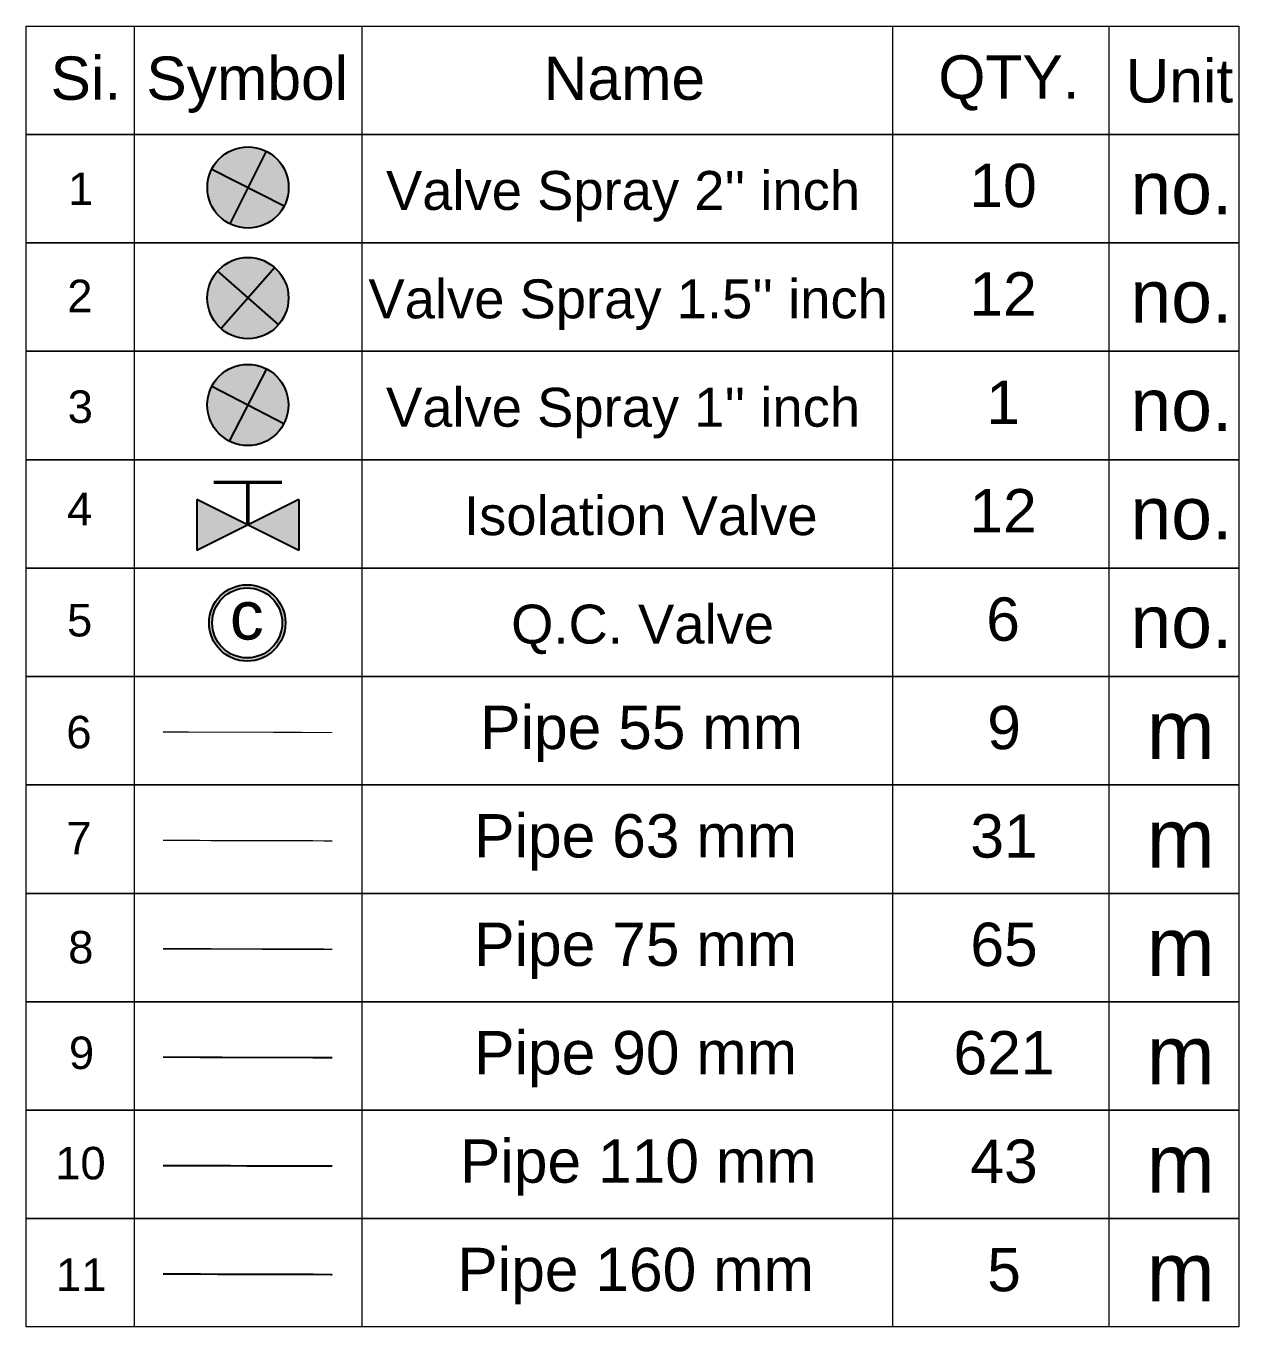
# Model space of a CAD drawing. Extents: x 671027 to 671621, y 802418 to 802669.
# Drawn here: x 671564.6 to 671620.6, y 802562.7 to 802622.7 of the extents above; entities that cross this region are included whole.
import ezdxf
from ezdxf.enums import TextEntityAlignment as Align

# ---------------------------------------------------------------- set-up
doc = ezdxf.new("R2010")
doc.units = 0
for name, color, linetype in [('isolation valve', 7, 'Continuous'), ('L-VALV-SYMB', 7, 'Continuous'), ('L-ZONE-ATTR-VALV', 7, 'Continuous'), ('Pipe-Lateral-10 Bars-110mm', 7, 'Continuous'), ('Pipe-Lateral-10 Bars-160mm', 7, 'Continuous'), ('Pipe-Lateral-10 Bars-50mm', 7, 'Continuous'), ('Pipe-Lateral-10 Bars-63mm', 7, 'Continuous'), ('Pipe-Lateral-10 Bars-75mm', 7, 'Continuous'), ('Pipe-Lateral-10 Bars-90mm', 7, 'Continuous'), ('V3', 7, 'Continuous')]:
    doc.layers.add(name, color=color, linetype=linetype)
doc.layers.add('L-IRR-MAIN-QC VALVE', color=7, linetype='Continuous', true_color=0x23d31d)
doc.layers.add('L-SYMB-TRIM', color=7, linetype='Continuous', true_color=0x000000)
doc.layers.add('Legend', color=7, linetype='Continuous', lineweight=15)
doc.styles.get("Standard").update_dxf_attribs({"font": 'arial.ttf'})
doc.styles.add('ValveZoneLabelText', font='arial.ttf', dxfattribs={"height": 0.2})
doc.linetypes.add('110mm', pattern='A,0.5,-0.2,["110mm",Standard,S=0.1,R=0,X=-0.1,Y=-0.05],-0.5', length=1.2)
doc.linetypes.add('160mm', pattern='A,0.5,-0.2,["160mm",Standard,S=0.1,R=0,X=-0.1,Y=-0.05],-0.5', length=1.2)
doc.linetypes.add('50mm', pattern='A,0.5,-0.2,["50mm",Standard,S=0.1,R=0,X=-0.1,Y=-0.05],-0.5', length=1.2)
doc.linetypes.add('63mm', pattern='A,0.5,-0.2,["63mm",Standard,S=0.1,R=0,X=-0.1,Y=-0.05],-0.5', length=1.2)
doc.linetypes.add('75mm', pattern='A,0.5,-0.2,["75mm",Standard,S=0.1,R=0,X=-0.1,Y=-0.05],-0.5', length=1.2)
doc.linetypes.add('90mm', pattern='A,0.5,-0.2,["90mm",Standard,S=0.1,R=0,X=-0.1,Y=-0.05],-0.5', length=1.2)
doc.linetypes.add('PIPE 90', pattern='A,12.7,-5.08,["GAS",Standard,S=2.54,R=0,X=-2.54,Y=-1.27],-6.35', length=24.13)

# ---------------------------------------------------------------- blocks, each defined once
blk = doc.blocks.new('valvesym-1')
at = {"linetype": 'Continuous', "lineweight": 0}
for points in [[(-0.006, 0), (-0.747, 0), (-0.75, 0.006), (-0.741, 0.117), (-0.713, 0.232), (-0.668, 0.34), (-0.607, 0.441), (-0.53, 0.53), (-0.441, 0.607), (-0.34, 0.668), (-0.232, 0.713), (-0.117, 0.741), (-0.006, 0.75), (0, 0.747), (0, 0.006)], [(0.747, 0), (0.006, 0), (0, -0.006), (0, -0.747), (0.006, -0.75), (0.117, -0.741), (0.232, -0.713), (0.34, -0.668), (0.441, -0.607), (0.53, -0.53), (0.607, -0.441), (0.668, -0.34), (0.713, -0.232), (0.741, -0.117), (0.75, -0.006)]]:
    blk.add_hatch(color=0, dxfattribs=at).paths.add_polyline_path(points, flags=0)
at = {"layer": 'L-SYMB-TRIM', "linetype": 'Continuous', "lineweight": 0}
h = blk.add_hatch(color=256, dxfattribs=at)
edge = h.paths.add_edge_path()
edge.add_arc((0, 0), 0.75, 0, 360)
at = {"color": 0, "linetype": 'Continuous', "ltscale": 0.102234, "flags": 128}
for points in [[(0, 0.75), (0, -0.75)], [(0.75, 0), (-0.75, 0)]]:
    blk.add_lwpolyline(points, dxfattribs=at)
at = {"color": 0, "linetype": 'Continuous', "ltscale": 0.102234}
blk.add_circle((0, 0), 0.75, dxfattribs=at)
blk = doc.blocks.new('ControlValve-1')
at = {"layer": 'L-VALV-SYMB', "color": 0, "xscale": 1.000000032, "yscale": 1.000000032}
blk.add_blockref('valvesym-1', (0, 0), dxfattribs=at)
at = {"layer": 'L-ZONE-ATTR-VALV', "style": 'ValveZoneLabelText'}
blk.add_attdef('WaterSource/ZoneId', (0, 0), '', height=0.2, dxfattribs=at)
blk = doc.blocks.new('V-D-2')
at = {"layer": 'L-VALV-SYMB', "color": 12, "rotation": 63.40581976892219}
blk.add_blockref('ControlValve-1', (0, 0), dxfattribs=at)
blk = doc.blocks.new('V-D-1.5')
at = {"layer": 'L-VALV-SYMB', "color": 130, "rotation": 48.58537856362994}
blk.add_blockref('ControlValve-1', (0, 0), dxfattribs=at)
blk = doc.blocks.new('V-D-1')
at = {"layer": 'L-VALV-SYMB', "color": 104, "rotation": 62.62040453323404}
blk.add_blockref('ControlValve-1', (0, 0), dxfattribs=at)
blk = doc.blocks.new('Q.C')
at = {"layer": 'L-IRR-MAIN-QC VALVE'}
h = blk.add_hatch(color=256, dxfattribs=at)
edge = h.paths.add_edge_path()
edge.add_arc((0, 0), 0.519, 0, 360)
edge = h.paths.add_edge_path(flags=17)
edge.add_arc((0, 0), 0.475, 0, 360)
for radius in [0.519, 0.475]:
    blk.add_circle((0, 0), radius, dxfattribs=at)
blk.add_text('c', height=0.659, dxfattribs=at).set_placement((-0.236, -0.226))
blk = doc.blocks.new('ISOLATION VALVE')
at = {"layer": 'V3'}
h = blk.add_hatch(color=150, dxfattribs=at)
h.paths.add_polyline_path([(1.5, 0.75), (0, 0), (1.5, -0.75)])
h.paths.add_polyline_path([(0, 0), (-1.5, 0.75), (-1.5, -0.75)])
at = {"layer": 'V3', "color": 150}
for p, q in [((-1.5, 0.75), (-1.5, -0.75)), ((1.5, 0.75), (-1.5, -0.75)), ((1.5, -0.75), (-1.5, 0.75)), ((1.5, 0.75), (1.5, -0.75))]:
    blk.add_line(p, q, dxfattribs=at)
at = {"layer": 'V3', "color": 150, "const_width": 0.1}
blk.add_lwpolyline([(0, 0), (0, 1.25), (1, 1.25), (-1, 1.25)], dxfattribs=at)

msp = doc.modelspace()

# ---------------------------------------------------------------- linework, layer by layer
at = {"layer": 'Legend', "linetype": 'ByBlock'}
for points in [[(671564.613, 802622.728), (671620.594, 802622.728), (671620.594, 802617.725), (671564.613, 802617.725)], [(671564.613, 802617.725), (671620.594, 802617.725), (671620.594, 802612.722), (671564.613, 802612.722)], [(671564.613, 802612.722), (671620.594, 802612.722), (671620.594, 802607.718), (671564.613, 802607.718)], [(671564.613, 802607.718), (671620.594, 802607.718), (671620.594, 802602.715), (671564.613, 802602.715)], [(671564.613, 802602.715), (671620.594, 802602.715), (671620.594, 802597.712), (671564.613, 802597.712)], [(671564.613, 802597.712), (671620.594, 802597.712), (671620.594, 802592.709), (671564.613, 802592.709)], [(671564.613, 802592.709), (671620.594, 802592.709), (671620.594, 802587.706), (671564.613, 802587.706)], [(671564.613, 802587.706), (671620.594, 802587.706), (671620.594, 802582.702), (671564.613, 802582.702)], [(671564.613, 802582.702), (671620.594, 802582.702), (671620.594, 802577.699), (671564.613, 802577.699)], [(671564.613, 802577.699), (671620.594, 802577.699), (671620.594, 802572.696), (671564.613, 802572.696)], [(671564.613, 802572.696), (671620.594, 802572.696), (671620.594, 802567.693), (671564.613, 802567.693)], [(671564.613, 802567.693), (671620.594, 802567.693), (671620.594, 802562.689), (671564.613, 802562.689)]]:
    msp.add_lwpolyline(points, close=True, dxfattribs=at)
for points in [[(671569.61, 802622.728), (671569.61, 802562.689)], [(671604.609, 802622.728), (671604.609, 802562.689)], [(671614.583, 802622.728), (671614.583, 802562.689)]]:
    msp.add_lwpolyline(points, dxfattribs=at)
at = {"layer": 'Legend'}
msp.add_lwpolyline([(671580.104, 802622.728), (671580.104, 802562.689)], dxfattribs=at)
at = {"layer": 'Pipe-Lateral-10 Bars-110mm', "color": 1, "linetype": '110mm', "lineweight": 158, "const_width": 0.09}
msp.add_lwpolyline([(671570.941, 802570.137), (671578.744, 802570.113)], dxfattribs=at)
at = {"layer": 'Pipe-Lateral-10 Bars-160mm', "color": 150, "linetype": '160mm', "const_width": 0.09}
msp.add_lwpolyline([(671570.941, 802565.133), (671578.744, 802565.11)], dxfattribs=at)
at = {"layer": 'Pipe-Lateral-10 Bars-50mm', "color": 4, "linetype": '50mm', "const_width": 0.05}
msp.add_lwpolyline([(671570.941, 802590.149), (671578.744, 802590.126)], dxfattribs=at)
at = {"layer": 'Pipe-Lateral-10 Bars-63mm', "color": 200, "linetype": '63mm', "const_width": 0.06}
msp.add_lwpolyline([(671570.941, 802585.146), (671578.744, 802585.123)], dxfattribs=at)
at = {"layer": 'Pipe-Lateral-10 Bars-75mm', "color": 6, "linetype": '75mm', "const_width": 0.07}
msp.add_lwpolyline([(671570.941, 802580.143), (671578.744, 802580.12)], dxfattribs=at)
at = {"layer": 'Pipe-Lateral-10 Bars-90mm', "color": 40, "linetype": '90mm', "true_color": 0xf8d731, "const_width": 0.08}
msp.add_lwpolyline([(671570.941, 802575.14), (671578.744, 802575.117)], dxfattribs=at)

# ---------------------------------------------------------------- block references
at = {"layer": 'isolation valve', "xscale": 1.571154876082553, "yscale": 1.571154876082553, "zscale": 1.571154876082553}
msp.add_blockref('ISOLATION VALVE', (671574.851, 802599.705), dxfattribs=at)
at = {"layer": 'L-IRR-MAIN-QC VALVE', "xscale": 3.398661230928537, "yscale": 3.398661230928537, "zscale": 3.398661230928537}
msp.add_blockref('Q.C', (671574.822, 802595.182), dxfattribs=at)
at = {"layer": 'L-VALV-SYMB', "linetype": 'PIPE 90', "xscale": 2.5, "yscale": 2.5, "zscale": 2.5}
for name, p in [('V-D-2', (671574.858, 802615.275)), ('V-D-1.5', (671574.853, 802610.173)), ('V-D-1', (671574.851, 802605.24))]:
    msp.add_blockref(name, p, dxfattribs=at)

# ---------------------------------------------------------------- texts
at = {"layer": 'Legend'}
for s, p in [('1', (671567.139, 802615.218)), ('2', (671567.097, 802610.272)), ('3', (671567.118, 802605.16)), ('4', (671567.088, 802600.437)), ('5', (671567.088, 802595.307)), ('6', (671567.055, 802590.143)), ('7', (671567.055, 802585.246)), ('8', (671567.141, 802580.216)), ('9', (671567.175, 802575.342)), ('10', (671567.125, 802570.252)), ('11', (671567.159, 802565.101))]:
    msp.add_text(s, height=1.5, dxfattribs=at).set_placement(p, align=Align.MIDDLE_CENTER)
at = {"layer": 'Legend', "linetype": 'ByBlock', "attachment_point": 1}
for s, width, gutter_width, insert, char_height in [('Si.', 3.05881, 1, (671565.745, 802621.323), 2), ('Symbol', 8.95784, 1, (671570.166, 802621.321), 2), ('Name', 8.95784, 1, (671588.505, 802621.321), 2), ('QTY.', 6.85951, 1, (671606.719, 802621.373), 2), ('Unit', 5.37359, 1, (671615.36, 802621.199), 2), ('\\pxqc;10', 6.85951, 1, (671606.278, 802616.37), 2), ("Valve Spray 2'' inch", 23.52323, 0.898, (671581.226, 802616.038), 1.79645), ('\\pxqc;no.', 6.50205, 1.21, (671614.685, 802616.464), 2.42), ("Valve Spray 1.5'' inch", 24.88978, 0.898, (671580.416, 802611.035), 1.79645), ('\\pxqc;12', 6.85951, 1, (671606.278, 802611.366), 2), ('\\pxqc;no.', 6.50205, 1.21, (671614.685, 802611.461), 2.42), ('\\pxqc;1', 6.85951, 1, (671606.278, 802606.363), 2), ("Valve Spray 1'' inch", 23.52323, 0.898, (671581.226, 802606.032), 1.79645), ('\\pxqc;no.', 6.50205, 1.21, (671614.685, 802606.457), 2.42), ('\\pxqc;12', 6.85951, 1, (671606.278, 802601.36), 2), ('\\pxqc;Isolation Valve', 23.52323, 0.898, (671581.226, 802601.029), 1.79645), ('\\pxqc;no.', 6.50205, 1.21, (671614.685, 802601.454), 2.42), ('\\pxi-3,l4,qc,t4;Q.C.^IValve', 23.52323, 0.898, (671580.409, 802596.025), 1.79645), ('\\pxqc;6', 6.85951, 1, (671606.278, 802596.357), 2), ('\\pxqc;no.', 6.50205, 1.21, (671614.685, 802596.451), 2.42), ('Pipe 55 mm', 16.21518, 1, (671585.572, 802591.36), 2), ('\\pxqc;9', 2.69018, 1, (671608.406, 802591.353), 2), ('m', 4.45019, 1.35, (671616.334, 802591.596), 2.7), ('\\pxqc;Pipe 63 mm', 16.21518, 1, (671584.642, 802586.357), 2), ('\\pxqc;31', 2.69018, 1, (671608.406, 802586.35), 2), ('m', 4.45019, 1.35, (671616.334, 802586.593), 2.7), ('\\pxqc;Pipe 75 mm', 16.21518, 1, (671584.642, 802581.353), 2), ('\\pxqc;65', 2.69018, 1, (671608.406, 802581.347), 2), ('m', 4.45019, 1.35, (671616.334, 802581.59), 2.7), ('\\pxqc;Pipe 90 mm', 16.21518, 1, (671584.642, 802576.35), 2), ('\\pxqc;621', 2.69018, 1, (671608.406, 802576.344), 2), ('m', 4.45019, 1.35, (671616.334, 802576.586), 2.7), ('Pipe 110 mm', 16.21518, 1, (671584.642, 802571.347), 2), ('\\pxqc;43', 2.69018, 1, (671608.406, 802571.34), 2), ('m', 4.45019, 1.35, (671616.334, 802571.583), 2.7), ('\\pxqc;Pipe 160 mm', 16.21518, 1, (671584.642, 802566.344), 2), ('\\pxqc;5', 2.69018, 1, (671608.406, 802566.337), 2), ('m', 4.45019, 1.35, (671616.334, 802566.58), 2.7)]:
    msp.add_mtext_dynamic_manual_height_columns(s, width=width, gutter_width=gutter_width, heights=[0], dxfattribs=dict(at, insert=insert, char_height=char_height))

doc.saveas('drawing.dxf')
